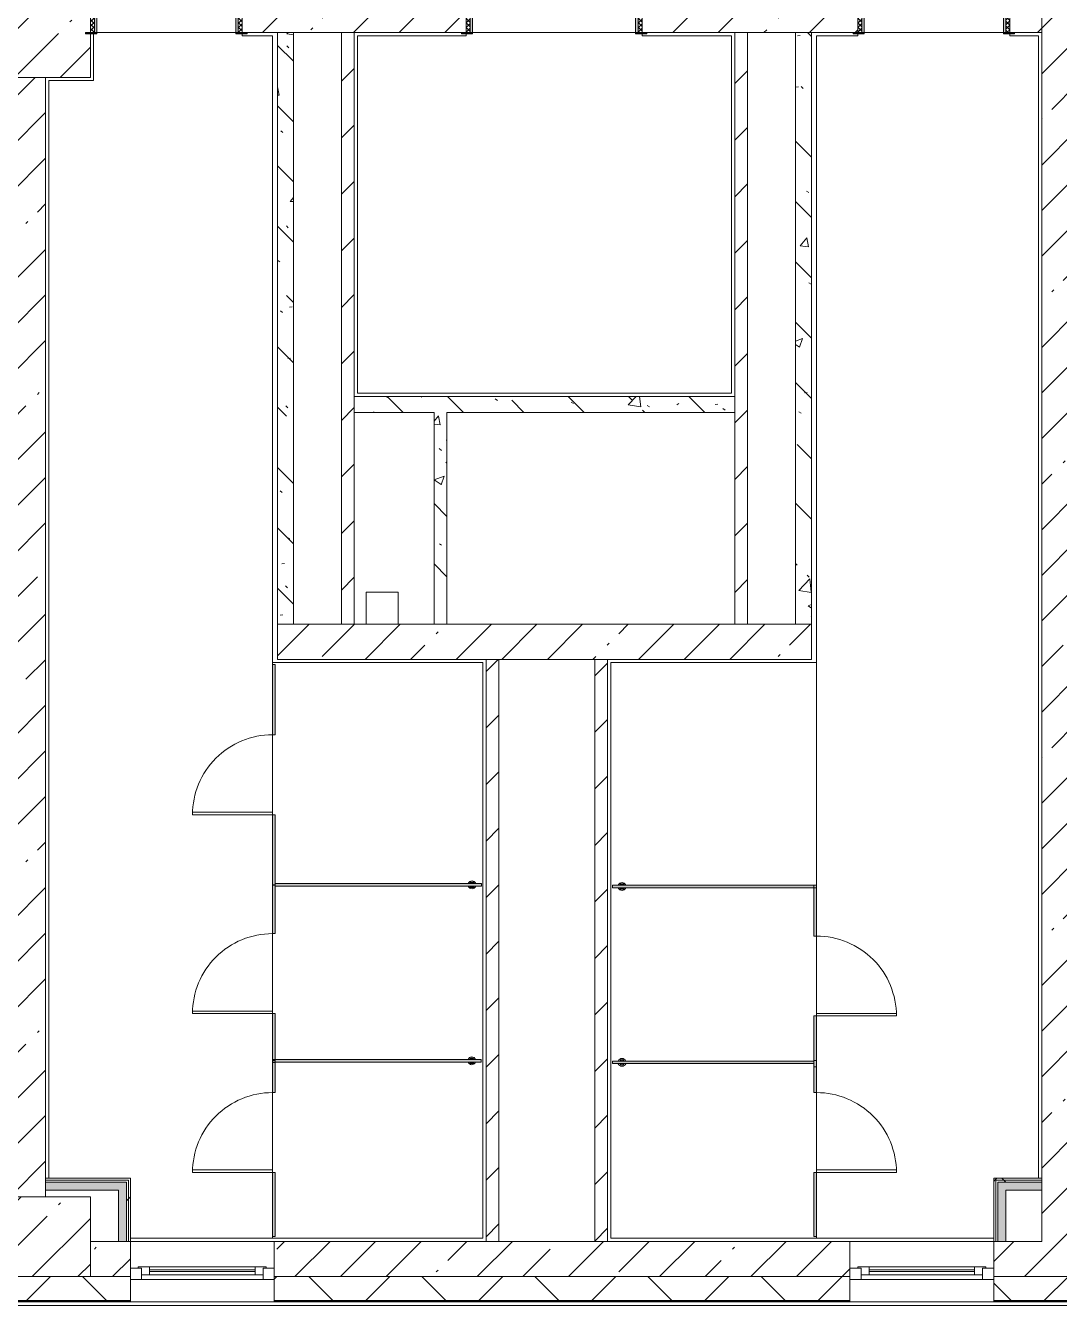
# Model space of a CAD drawing. Header units: millimetres. Extents: x -7229 to 193500, y -8553 to 29000.
# Drawn here: x 65505 to 71970, y -280 to 7724 of the extents above; entities that cross this region are included whole.
import ezdxf

# ---------------------------------------------------------------- set-up
doc = ezdxf.new("R2010")
doc.units = ezdxf.units.MM
for name, color, linetype, lineweight in [('A-DOOR', 7, 'Continuous', 5), ('A-GENM', 7, 'Continuous', 5), ('A-GLAZ', 7, 'Continuous', 5), ('A-WALL', 7, 'Continuous', 5), ('A-WALL-1', 7, 'Continuous', 9), ('I-WALL', 7, 'Continuous', 5), ('S-COLS', 7, 'Continuous', 5)]:
    doc.layers.add(name, color=color, linetype=linetype, lineweight=lineweight)
for name, color, linetype, lineweight, true_color in [('A-DOOR-1', 7, 'Continuous', 5, 0xaaaaaa), ('A-DOOR-2', 7, 'Continuous', 5, 0xe2e2e2), ('A-DOOR-FRAM-1', 7, 'Continuous', 5, 0xe2e2e2), ('A-DOOR-FRAM-2', 7, 'Continuous', 5, 0xaaaaaa), ('A-FLOR-1', 7, 'Continuous', 5, 0xaaaaaa), ('A-GENM-1', 7, 'Continuous', 5, 0xe2ddcd), ('A-WALL-3', 7, 'Continuous', 5, 0x737373), ('I-WALL-1', 7, 'Continuous', 5, 0xe7e7e7), ('I-WALL-3', 7, 'Continuous', 5, 0x787878)]:
    doc.layers.add(name, color=color, linetype=linetype, lineweight=lineweight, true_color=true_color)
pattern_1 = [(45, (0, 0), (-285.1231, 285.1231), []), (45, (285.12, 0), (-285.1231, 285.1231), [504.031, -100.806, 16.764, -84.042])]
pattern_2 = [(45, (0, 0), (-176.7767, 176.7767), [])]
pattern_3 = [(135, (0, 0), (-377.1708, -377.1708), [533.4, -88.9, 17.78, -88.9]), (135, (0, 376.94), (-377.1708, -377.1708), []), (50, (0, 0), (637.6445, -55.7866), [66.675, -733.425]), (355, (0, 0), (-123.3494, 668.699), [53.34, -586.74]), (100.451, (53.14, -4.65), (514.299, 612.908), [56.665, -623.315]), (46.184, (0, 177.8), (948.7764, -147.15), [100.012, -1100.137]), (96.636, (79.1, 165.5), (830.909, 865.997), [84.998, -934.973]), (351.184, (0, 177.8), (830.918, 865.988), [80.01, -880.11]), (21, (88.9, 133.35), (530.6506, -357.9283), [66.675, -733.425]), (326, (88.9, 133.35), (216.308, 644.6585), [53.34, -586.74]), (71.451, (133.1, 103.5), (746.9596, 286.7243), [56.665, -623.315]), (37.5, (0, 0), (10.8105, 295.9426), [16.764, -562.864, 16.764, -578.866, -588.962]), (37.5, (0, 0), (10.8105, 295.9426), [-1175.258, 16.764, -572.198]), (7.5, (0, 0), (233.8692, 350.6318), [16.764, -322.834, 16.764, -549.529, -224.472]), (7.5, (0, 0), (233.8692, 350.6318), [-905.891, 16.764, -207.708]), (327.5, (-198.25, 0), (474.5678, -20.0513), [16.764, -205.486, 16.764, -676.656, -920.115]), (327.5, (-198.25, 0), (474.5678, -20.0513), [-915.67, 16.764, -903.351]), (317.5, (-287.15, 0), (518.4522, 88.9934), [16.764, -272.161, 16.764, -443.738, -653.415]), (317.5, (-287.15, 0), (518.4522, 88.9934), [-749.427, 16.764, -636.651])]
pattern_4 = [(135, (1826.41, 174.685), (-14.14214, -14.14214), []), (225, (1826.41, 174.685), (14.14214, -14.14214), [])]
pattern_5 = [(45, (-296.384, 174.685), (-14.1421, 14.1421), []), (135, (-296.384, 174.685), (-14.1421, -14.1421), [])]
pattern_6 = [(45, (0, 0), (-530.33, 530.33), []), (135, (0, 0), (-530.33, -530.33), [])]

# ---------------------------------------------------------------- blocks, each defined once
blk = doc.blocks.new('BSC_Колонна _Прямоугольная - 500х500-V10-1_2_1_птичка зашивка')
at = {"layer": 'S-COLS'}
h = blk.add_hatch(dxfattribs=at)
h.set_pattern_fill('FP_13', color=256, style=0, pattern_type=2)
h.set_pattern_definition([(45, (-65660, -150), (-285.1231, 285.1231), []), (45, (-65374.88, -150), (-285.1231, 285.1231), [504.031, -100.806, 16.764, -84.042])])
h.paths.add_polyline_path([(250, -250), (250, 250), (-250, 250), (-250, -250), (-98.6, -250)])
for p, q in [((250, 250), (-250, 250)), ((-250, 250), (-250, -250)), ((250, -250), (250, 250)), ((-250, -250), (250, -250))]:
    blk.add_line(p, q, dxfattribs=at)
blk = doc.blocks.new('BSC_Колонна _Прямоугольная - 500х500-V13-1_2_1_птичка зашивка')
at = {"layer": 'S-COLS'}
h = blk.add_hatch(dxfattribs=at)
h.set_pattern_fill('FP_16', color=256, style=0, pattern_type=2)
h.set_pattern_definition([(45, (-65660, -7650), (-285.1231, 285.1231), []), (45, (-65374.88, -7650), (-285.1231, 285.1231), [504.031, -100.806, 16.764, -84.042])])
h.paths.add_polyline_path([(-10, -250), (250, -250), (250, 22), (220, 22), (220, 30), (250, 30), (250, 250), (-250, 250), (-250, -250), (-30, -250)])
for p, q in [((220, 250), (-250, 250)), ((-250, 250), (-250, -250)), ((250, -250), (250, 22)), ((-250, -250), (250, -250))]:
    blk.add_line(p, q, dxfattribs=at)
blk = doc.blocks.new('120_Окно_СКБ_1Ст - 120_Окно_СКБ_1Ст 900х2500_h_-20664874-1_2_1_птичка зашивка')
at = {"layer": 'A-GLAZ'}
for p, q in [((-450, -127), (-450, -57)), ((-450, -57), (-380, -57)), ((450, -57), (-450, -57)), ((-380, -57), (-380, -127)), ((380, -127), (380, -57)), ((380, -57), (450, -57)), ((450, -57), (450, -127)), ((-380, -127), (-450, -127)), ((-450, -127), (-400, -127)), ((-380, -127), (-400, -127)), ((-400, -127), (-400, -137)), ((-400, -137), (400, -137)), ((400, -137), (-400, -137)), ((380, -87), (-380, -87)), ((-380, -87), (-380, -127)), ((-330, -137), (-330, -87)), ((-330, -107), (330, -107)), ((330, -117), (-330, -117)), ((330, -137), (330, -87)), ((380, -127), (380, -87)), ((450, -127), (380, -127)), ((400, -127), (380, -127)), ((400, -127), (450, -127)), ((400, -137), (400, -127))]:
    blk.add_line(p, q, dxfattribs=at)
blk = doc.blocks.new('110_Дверь_СКБ_1Ст_Внутренняя1 - Д-7_л__950x2100h_Туалет-21784696-1_2_1_птичка зашивка')
at = {"layer": 'A-DOOR-1'}
h = blk.add_hatch(dxfattribs=at)
h.set_pattern_fill('FP_57', color=256, style=0, pattern_type=2)
h.set_pattern_definition(pattern_4)
h.paths.add_polyline_path([(462.5, -110), (487.5, -110), (487.5, 110), (462.5, 110), (462.5, 86.3)])
at = {"layer": 'A-DOOR-2'}
h = blk.add_hatch(color=256, dxfattribs=at)
h.paths.add_polyline_path([(462.5, 30), (462.5, 110), (437.5, 110), (437.5, 70), (427.5, 70), (427.5, 30), (447.5, 30)])
h.paths.add_polyline_path([(-437.5, 30), (-402.5, 30), (-402.5, 70), (-412.5, 70), (-412.5, 110), (-437.5, 108), (-437.5, 86.3)])
at = {"layer": 'A-DOOR-FRAM-1'}
for points in [[(437.5, 110), (431.8, 960), (397.5, 960), (397.5, 110)], [(-462.5, 110), (-422.5, 110), (-422.5, 118), (-492.5, 117.6), (-492.5, 110), (-477.4, 110)], [(513.8, 110), (517.5, 110), (517.5, 118), (447.5, 118), (447.5, 110), (487.5, 110)], [(-422.5, -110), (-422.5, 30), (-437.5, 30), (-437.5, -110)], [(462.5, -110), (462.5, 30), (447.5, 30), (447.5, -110)], [(-422.5, -118), (-422.5, -110), (-492.5, -110), (-492.5, -118), (-437.5, -118)], [(480.2, -118), (517.5, -118), (517.5, -110), (447.5, -110), (447.5, -118), (462.5, -118)]]:
    blk.add_hatch(color=256, dxfattribs=at).paths.add_polyline_path(points)
at = {"layer": 'A-DOOR-FRAM-2'}
h = blk.add_hatch(dxfattribs=at)
h.set_pattern_fill('FP_58', color=256, style=0, pattern_type=2)
h.set_pattern_definition(pattern_5)
h.paths.add_polyline_path([(-437.5, -110), (-437.5, 110), (-462.5, 108), (-462.5, -110)])
at = {"layer": 'A-DOOR-1'}
for p, q in [((437.5, 960), (397.5, 960)), ((397.5, 960), (397.5, 110)), ((437.5, 110), (437.5, 960)), ((397.5, 110), (437.5, 110))]:
    blk.add_line(p, q, dxfattribs=at)
blk.add_arc((437.5, 110), 850, 90, 180, dxfattribs=at)
at = {"layer": 'A-DOOR-FRAM-2'}
for p, q in [((-422.5, 118), (-492.5, 118)), ((-492.5, 118), (-492.5, 110)), ((-492.5, 110), (-422.5, 110)), ((-437.5, 110), (-462.5, 110)), ((-462.5, 110), (-462.5, -110)), ((-412.5, 110), (-437.5, 110)), ((-437.5, 110), (-437.5, 30)), ((-437.5, -110), (-437.5, 110)), ((-422.5, 110), (-437.5, 110)), ((-437.5, 110), (-437.5, 109)), ((-437.5, 109), (-422.5, 109)), ((-422.5, 110), (-422.5, 118)), ((-422.5, 109), (-422.5, 110)), ((-412.5, 70), (-412.5, 110)), ((437.5, 110), (437.5, 70)), ((462.5, 110), (437.5, 110)), ((517.5, 118), (447.5, 118)), ((447.5, 118), (447.5, 110)), ((462.5, 110), (447.5, 110)), ((447.5, 110), (447.5, 109)), ((447.5, 110), (517.5, 110)), ((447.5, 109), (462.5, 109)), ((462.5, 30), (462.5, 110)), ((487.5, 110), (462.5, 110)), ((462.5, 110), (462.5, -110)), ((462.5, 109), (462.5, 110)), ((487.5, -110), (487.5, 110)), ((517.5, 110), (517.5, 118)), ((-437.5, 30), (-402.5, 30)), ((-422.5, 30), (-437.5, 30)), ((-437.5, 30), (-437.5, -110)), ((-422.5, -110), (-422.5, 30)), ((-402.5, 70), (-412.5, 70)), ((-402.5, 30), (-402.5, 70)), ((437.5, 70), (427.5, 70)), ((427.5, 70), (427.5, 30)), ((427.5, 30), (462.5, 30)), ((462.5, 30), (447.5, 30)), ((447.5, 30), (447.5, -110)), ((462.5, -110), (462.5, 30)), ((-422.5, -110), (-492.5, -110)), ((-492.5, -110), (-492.5, -118)), ((-492.5, -118), (-422.5, -118)), ((-462.5, -110), (-437.5, -110)), ((-437.5, -110), (-422.5, -110)), ((-422.5, -118), (-422.5, -110)), ((447.5, -110), (462.5, -110)), ((517.5, -110), (447.5, -110)), ((447.5, -110), (447.5, -118)), ((447.5, -118), (517.5, -118)), ((462.5, -110), (487.5, -110)), ((517.5, -118), (517.5, -110))]:
    blk.add_line(p, q, dxfattribs=at)
blk = doc.blocks.new('110_Дверь_СКБ_1Ст_Внутренняя1 - Д-7_л__950x2100h_Туалет-V41-1_2_1_птичка зашивка')
at = {"layer": 'A-DOOR-1'}
h = blk.add_hatch(dxfattribs=at)
h.set_pattern_fill('FP_57', color=256, style=0, pattern_type=2)
h.set_pattern_definition(pattern_4)
h.paths.add_polyline_path([(462.5, -110), (487.5, -110), (487.5, 110), (462.5, 110), (462.5, 86.3)])
at = {"layer": 'A-DOOR-2'}
h = blk.add_hatch(color=256, dxfattribs=at)
h.paths.add_polyline_path([(-437.5, 30), (-402.5, 30), (-402.5, 70), (-412.5, 70), (-412.5, 110), (-437.5, 108), (-437.5, 86.3)])
h.paths.add_polyline_path([(462.5, 30), (462.5, 110), (437.5, 110), (437.5, 70), (427.5, 70), (427.5, 30), (447.5, 30)])
at = {"layer": 'A-DOOR-FRAM-1'}
for points in [[(403.5, 110), (437.5, 110), (437.5, 960), (397.5, 960), (397.5, 110)], [(-437.5, 110), (-422.5, 110), (-422.5, 118), (-492.5, 118), (-492.5, 110), (-442.5, 110)], [(462.5, 110), (517.5, 110), (517.5, 118), (447.5, 118), (447.5, 110)], [(-422.5, -110), (-422.5, 30), (-437.5, 30), (-437.5, -110)], [(462.5, -110), (462.5, 30), (447.5, 30), (447.5, -110)], [(-442.5, -118), (-422.5, -118), (-422.5, -110), (-492.5, -110), (-492.5, -118), (-462.5, -118)], [(447.5, -118), (517.5, -118), (517.5, -110), (447.5, -110)]]:
    blk.add_hatch(color=256, dxfattribs=at).paths.add_polyline_path(points)
at = {"layer": 'A-DOOR-FRAM-2'}
h = blk.add_hatch(dxfattribs=at)
h.set_pattern_fill('FP_58', color=256, style=0, pattern_type=2)
h.set_pattern_definition(pattern_5)
h.paths.add_polyline_path([(-462.5, -110), (-437.5, -110), (-442.5, 110), (-462.5, 110), (-462.5, 86.3)])
at = {"layer": 'A-DOOR-1'}
for p, q in [((437.5, 960), (397.5, 960)), ((397.5, 960), (397.5, 110)), ((437.5, 110), (437.5, 960)), ((397.5, 110), (437.5, 110))]:
    blk.add_line(p, q, dxfattribs=at)
blk.add_arc((437.5, 110), 850, 90, 180, dxfattribs=at)
at = {"layer": 'A-DOOR-FRAM-2'}
for p, q in [((-422.5, 118), (-492.5, 118)), ((-492.5, 118), (-492.5, 110)), ((-492.5, 110), (-422.5, 110)), ((-437.5, 110), (-462.5, 110)), ((-462.5, 110), (-462.5, -110)), ((-412.5, 110), (-437.5, 110)), ((-437.5, 110), (-437.5, 30)), ((-437.5, -110), (-437.5, 110)), ((-422.5, 110), (-437.5, 110)), ((-437.5, 110), (-437.5, 109)), ((-437.5, 109), (-422.5, 109)), ((-422.5, 110), (-422.5, 118)), ((-422.5, 109), (-422.5, 110)), ((-412.5, 70), (-412.5, 110)), ((437.5, 110), (437.5, 70)), ((462.5, 110), (437.5, 110)), ((517.5, 118), (447.5, 118)), ((447.5, 118), (447.5, 110)), ((462.5, 110), (447.5, 110)), ((447.5, 110), (447.5, 109)), ((447.5, 110), (517.5, 110)), ((447.5, 109), (462.5, 109)), ((462.5, 30), (462.5, 110)), ((487.5, 110), (462.5, 110)), ((462.5, 110), (462.5, -110)), ((462.5, 109), (462.5, 110)), ((487.5, -110), (487.5, 110)), ((517.5, 110), (517.5, 118)), ((-437.5, 30), (-402.5, 30)), ((-422.5, 30), (-437.5, 30)), ((-437.5, 30), (-437.5, -110)), ((-422.5, -110), (-422.5, 30)), ((-402.5, 70), (-412.5, 70)), ((-402.5, 30), (-402.5, 70)), ((437.5, 70), (427.5, 70)), ((427.5, 70), (427.5, 30)), ((427.5, 30), (462.5, 30)), ((462.5, 30), (447.5, 30)), ((447.5, 30), (447.5, -110)), ((462.5, -110), (462.5, 30)), ((-422.5, -110), (-492.5, -110)), ((-492.5, -110), (-492.5, -118)), ((-492.5, -118), (-422.5, -118)), ((-462.5, -110), (-437.5, -110)), ((-437.5, -110), (-422.5, -110)), ((-422.5, -118), (-422.5, -110)), ((447.5, -110), (462.5, -110)), ((517.5, -110), (447.5, -110)), ((447.5, -110), (447.5, -118)), ((447.5, -118), (517.5, -118)), ((462.5, -110), (487.5, -110)), ((517.5, -118), (517.5, -110))]:
    blk.add_line(p, q, dxfattribs=at)
blk = doc.blocks.new('110_Дверь_СКБ_1Ст_Внутренняя1 - Д-4 _л_ 1100x2100h_су мгн-32399982-1_2_1_птичка зашивка')
at = {"layer": 'A-DOOR-1'}
h = blk.add_hatch(dxfattribs=at)
h.set_pattern_fill('FP_59', color=256, style=0, pattern_type=2)
h.set_pattern_definition([(135, (1751.41, 174.685), (-14.14214, -14.14214), []), (225, (1751.41, 174.685), (14.14214, -14.14214), [])])
h.paths.add_polyline_path([(537.5, -110), (562.5, -110), (562.5, 110), (537.5, 110), (537.5, -30.2)])
at = {"layer": 'A-DOOR-2'}
h = blk.add_hatch(color=256, dxfattribs=at)
h.paths.add_polyline_path([(537.5, 30), (537.5, 110), (512.5, 110), (512.4, 70), (502.5, 70), (502.5, 30), (522.5, 30)])
h.paths.add_polyline_path([(-512.5, 30), (-477.5, 30), (-477.5, 70), (-487.5, 70), (-487.5, 110), (-512.5, 109), (-512.5, 86.3)])
at = {"layer": 'A-DOOR-FRAM-1'}
for points in [[(511.8, 110), (512.5, 110), (512.5, 1110), (472.5, 1110), (472.5, 110)], [(-567.5, 110), (-497.5, 110), (-497.5, 118), (-567.5, 118)], [(522.5, 110), (592.5, 110), (592.5, 118), (522.5, 118)], [(-497.5, -110), (-497.5, 30), (-512.5, 30), (-512.5, -110)], [(537.5, -110), (537.5, 30), (522.5, 29.6), (522.5, -110)], [(-512.5, -118), (-497.5, -118), (-497.5, -110), (-567.5, -110), (-567.5, -118), (-533.8, -118)], [(559.5, -118), (592.5, -118), (592.5, -110), (522.5, -110), (522.5, -118), (537.5, -118)]]:
    blk.add_hatch(color=256, dxfattribs=at).paths.add_polyline_path(points)
at = {"layer": 'A-DOOR-FRAM-2'}
h = blk.add_hatch(dxfattribs=at)
h.set_pattern_fill('FP_60', color=256, style=0, pattern_type=2)
h.set_pattern_definition([(45, (-371.384, 174.685), (-14.1421, 14.1421), []), (135, (-371.384, 174.685), (-14.1421, -14.1421), [])])
h.paths.add_polyline_path([(-537.5, -110), (-512.5, -110), (-512.5, 110), (-537.5, 110), (-537.5, 86.3)])
at = {"layer": 'A-DOOR-1'}
for p, q in [((512.5, 1110), (472.5, 1110)), ((472.5, 1110), (472.5, 110)), ((512.5, 110), (512.5, 1110)), ((472.5, 110), (512.5, 110))]:
    blk.add_line(p, q, dxfattribs=at)
blk.add_arc((512.5, 110), 1000, 90, 180, dxfattribs=at)
at = {"layer": 'A-DOOR-FRAM-2'}
for p, q in [((-497.5, 118), (-567.5, 118)), ((-567.5, 118), (-567.5, 110)), ((-567.5, 110), (-497.5, 110)), ((-512.5, 110), (-537.5, 110)), ((-537.5, 110), (-537.5, -110)), ((-487.5, 110), (-512.5, 110)), ((-512.5, 110), (-512.5, 30)), ((-512.5, -110), (-512.5, 110)), ((-497.5, 110), (-512.5, 110)), ((-512.5, 110), (-512.5, 109)), ((-512.5, 109), (-497.5, 109)), ((-497.5, 110), (-497.5, 118)), ((-497.5, 109), (-497.5, 110)), ((-487.5, 70), (-487.5, 110)), ((512.5, 110), (512.5, 70)), ((537.5, 110), (512.5, 110)), ((592.5, 118), (522.5, 118)), ((522.5, 118), (522.5, 110)), ((537.5, 110), (522.5, 110)), ((522.5, 110), (522.5, 109)), ((522.5, 110), (592.5, 110)), ((522.5, 109), (537.5, 109)), ((537.5, 30), (537.5, 110)), ((562.5, 110), (537.5, 110)), ((537.5, 110), (537.5, -110)), ((537.5, 109), (537.5, 110)), ((562.5, -110), (562.5, 110)), ((592.5, 110), (592.5, 118)), ((-512.5, 30), (-477.5, 30)), ((-497.5, 30), (-512.5, 30)), ((-512.5, 30), (-512.5, -110)), ((-497.5, -110), (-497.5, 30)), ((-477.5, 70), (-487.5, 70)), ((-477.5, 30), (-477.5, 70)), ((512.5, 70), (502.5, 70)), ((502.5, 70), (502.5, 30)), ((502.5, 30), (537.5, 30)), ((537.5, 30), (522.5, 30)), ((522.5, 30), (522.5, -110)), ((537.5, -110), (537.5, 30)), ((-497.5, -110), (-567.5, -110)), ((-567.5, -110), (-567.5, -118)), ((-567.5, -118), (-497.5, -118)), ((-537.5, -110), (-512.5, -110)), ((-512.5, -110), (-497.5, -110)), ((-497.5, -118), (-497.5, -110)), ((522.5, -110), (537.5, -110)), ((592.5, -110), (522.5, -110)), ((522.5, -110), (522.5, -118)), ((522.5, -118), (592.5, -118)), ((537.5, -110), (562.5, -110)), ((592.5, -118), (592.5, -110))]:
    blk.add_line(p, q, dxfattribs=at)
blk = doc.blocks.new('131_Сантехническая перегородка_Дверь_ поз_4 - СД-1-30830986-1_2_1_птичка зашивка')
at = {"layer": 'A-GENM-1'}
for points in [[(-190, 8), (-190, -8), (250, -8), (250, 8)], [(750, -8), (1190, -8), (1190, 8), (750, 8)]]:
    blk.add_hatch(color=256, dxfattribs=at).paths.add_polyline_path(points)
at = {"layer": 'A-DOOR'}
for p, q in [((266, 508), (250, 508)), ((250, 8), (250, 508)), ((266, 8), (266, 508)), ((266, 8), (250, 8))]:
    blk.add_line(p, q, dxfattribs=at)
blk.add_arc((250, 8), 500, 360, 90, dxfattribs=at)
at = {"layer": 'A-GENM'}
for p, q in [((250, 8), (-190, 8)), ((-190, 8), (-190, -8)), ((250, -8), (250, 8)), ((1190, 8), (750, 8)), ((750, 8), (750, -8)), ((1190, -8), (1190, 8)), ((-190, -8), (250, -8)), ((750, -8), (1190, -8))]:
    blk.add_line(p, q, dxfattribs=at)
blk = doc.blocks.new('131_Сантехническая перегородка_Дверь - СД-1-29846662-1_2_1_птичка зашивка')
at = {"layer": 'A-GENM-1'}
for points in [[(0, 8), (0, -8), (317.3, -7.8), (317.3, 8), (197.1, 8)], [(817.3, -8), (1119.2, -7.8), (1119.2, 8), (817.3, 8), (817.3, -7.8)]]:
    blk.add_hatch(color=256, dxfattribs=at).paths.add_polyline_path(points)
at = {"layer": 'A-DOOR'}
for p, q in [((333.3, -8), (317.3, -8)), ((317.3, -8), (317.3, -508)), ((333.3, -8), (333.3, -508)), ((333.3, -508), (317.3, -508))]:
    blk.add_line(p, q, dxfattribs=at)
blk.add_arc((317.3, -8), 500, 270, 0, dxfattribs=at)
at = {"layer": 'A-GENM'}
for p, q in [((317.3, 8), (0, 8)), ((0, 8), (0, -8)), ((317.3, -8), (317.3, 8)), ((1134.7, 8), (817.3, 8)), ((817.3, 8), (817.3, -8)), ((1134.7, -8), (1134.7, 8)), ((0, -8), (317.3, -8)), ((817.3, -8), (1134.7, -8))]:
    blk.add_line(p, q, dxfattribs=at)
blk = doc.blocks.new('131_Сантехническая перегородка - СП-4-30850764-1_2_1_птичка зашивка')
at = {"layer": 'A-GENM-1'}
blk.add_hatch(color=256, dxfattribs=at).paths.add_polyline_path([(432.6, -8), (1330, -8), (1330, 8), (55.2, 8), (55.2, -8), (428.8, -8)])
at = {"layer": 'A-GENM'}
for p, q in [((1330, 8), (55.2, 8)), ((55.2, 8), (55.2, -8)), ((1330, -8), (1330, 8)), ((55.2, -8), (1330, -8))]:
    blk.add_line(p, q, dxfattribs=at)
at = {"layer": 'A-GENM', "flags": 128}
for points in [[(126.7, 8), (126.3, 8.5), (126, 9), (125.6, 9.5), (125.2, 9.9), (124.8, 10.4), (124.4, 10.8), (123.9, 11.2), (123.5, 11.6), (123, 12), (122.5, 12.3), (122, 12.7), (121.5, 13), (121, 13.3), (120.5, 13.6), (119.9, 13.8), (119.4, 14), (118.8, 14.3), (118.2, 14.4), (117.6, 14.6), (117, 14.7), (116.5, 14.9), (115.9, 14.9), (115.3, 15), (114.7, 15.1), (114.1, 15.1), (113.5, 15.1), (112.8, 15), (112.2, 15), (111.7, 14.9), (111.1, 14.8), (110.5, 14.7), (109.9, 14.5), (109.3, 14.4), (108.7, 14.2), (108.2, 13.9), (107.6, 13.7), (107.1, 13.4), (106.5, 13.2), (106, 12.9), (105.5, 12.5), (105, 12.2), (104.5, 11.8), (104.1, 11.4), (103.6, 11), (103.2, 10.6), (102.8, 10.2), (102.4, 9.7), (102, 9.3), (101.6, 8.8), (101.3, 8.3), (101.1, 8)], [(101.1, -8), (101.4, -8.5), (101.8, -9), (102.2, -9.5), (102.6, -9.9), (103, -10.4), (103.4, -10.8), (103.8, -11.2), (104.3, -11.6), (104.7, -12), (105.2, -12.3), (105.7, -12.7), (106.2, -13), (106.8, -13.3), (107.3, -13.6), (107.9, -13.8), (108.4, -14), (109, -14.3), (109.6, -14.4), (110.1, -14.6), (110.7, -14.7), (111.3, -14.9), (111.9, -14.9), (112.5, -15), (113.1, -15.1), (113.7, -15.1), (114.3, -15.1), (114.9, -15), (115.5, -15), (116.1, -14.9), (116.7, -14.8), (117.3, -14.7), (117.9, -14.5), (118.5, -14.4), (119, -14.2), (119.6, -13.9), (120.2, -13.7), (120.7, -13.4), (121.2, -13.2), (121.7, -12.9), (122.3, -12.5), (122.7, -12.2), (123.2, -11.8), (123.7, -11.4), (124.1, -11), (124.6, -10.6), (125, -10.2), (125.4, -9.7), (125.8, -9.3), (126.1, -8.8), (126.5, -8.3), (126.7, -8)]]:
    blk.add_lwpolyline(points, dxfattribs=at)
at = {"layer": 'A-GENM'}
for radius, start, end in [(24.6, 19.91127, 160.08873), (17.6, 45, 135), (17.6, 45, 135), (15.1, 45, 135), (24.6, 199.91127, 340.08873), (17.6, 225, 315), (17.6, 225, 315), (15.1, 225, 315)]:
    blk.add_arc((113.9, 0), radius, start, end, dxfattribs=at)
blk = doc.blocks.new('131_Сантехническая перегородка - СП-4-30850728-1_2_1_птичка зашивка')
at = {"layer": 'A-GENM-1'}
blk.add_hatch(color=256, dxfattribs=at).paths.add_polyline_path([(1330, -8), (1330, 8), (71.3, 8), (71.3, -8)])
at = {"layer": 'A-GENM'}
for p, q in [((1330, 8), (71.3, 8)), ((71.3, 8), (71.3, -8)), ((1330, -8), (1330, 8)), ((71.3, -8), (1330, -8))]:
    blk.add_line(p, q, dxfattribs=at)
at = {"layer": 'A-GENM', "flags": 128}
for points in [[(142.8, 8), (142.5, 8.5), (142.1, 9), (141.8, 9.5), (141.4, 9.9), (141, 10.4), (140.5, 10.8), (140.1, 11.2), (139.6, 11.6), (139.2, 12), (138.7, 12.3), (138.2, 12.7), (137.7, 13), (137.1, 13.3), (136.6, 13.6), (136.1, 13.8), (135.5, 14), (134.9, 14.3), (134.4, 14.4), (133.8, 14.6), (133.2, 14.7), (132.6, 14.9), (132, 14.9), (131.4, 15), (130.8, 15.1), (130.2, 15.1), (129.6, 15.1), (129, 15), (128.4, 15), (127.8, 14.9), (127.2, 14.8), (126.6, 14.7), (126, 14.5), (125.4, 14.4), (124.9, 14.2), (124.3, 13.9), (123.8, 13.7), (123.2, 13.4), (122.7, 13.2), (122.2, 12.9), (121.7, 12.5), (121.2, 12.2), (120.7, 11.8), (120.2, 11.4), (119.8, 11), (119.3, 10.6), (118.9, 10.2), (118.5, 9.7), (118.1, 9.3), (117.8, 8.8), (117.4, 8.3), (117.3, 8)], [(117.3, -8), (117.6, -8.5), (117.9, -9), (118.3, -9.5), (118.7, -9.9), (119.1, -10.4), (119.5, -10.8), (120, -11.2), (120.4, -11.6), (120.9, -12), (121.4, -12.3), (121.9, -12.7), (122.4, -13), (122.9, -13.3), (123.5, -13.6), (124, -13.8), (124.6, -14), (125.1, -14.3), (125.7, -14.4), (126.3, -14.6), (126.9, -14.7), (127.5, -14.9), (128.1, -14.9), (128.7, -15), (129.3, -15.1), (129.9, -15.1), (130.5, -15.1), (131.1, -15), (131.7, -15), (132.3, -14.9), (132.9, -14.8), (133.4, -14.7), (134, -14.5), (134.6, -14.4), (135.2, -14.2), (135.7, -13.9), (136.3, -13.7), (136.8, -13.4), (137.4, -13.2), (137.9, -12.9), (138.4, -12.5), (138.9, -12.2), (139.4, -11.8), (139.8, -11.4), (140.3, -11), (140.7, -10.6), (141.1, -10.2), (141.5, -9.7), (141.9, -9.3), (142.3, -8.8), (142.6, -8.3), (142.8, -8)]]:
    blk.add_lwpolyline(points, dxfattribs=at)
at = {"layer": 'A-GENM'}
for radius, start, end in [(24.6, 19.91127, 160.08873), (17.6, 45, 135), (17.6, 45, 135), (15.1, 45, 135), (24.6, 199.91127, 340.08873), (17.6, 225, 315), (17.6, 225, 315), (15.1, 225, 315)]:
    blk.add_arc((130, 0), radius, start, end, dxfattribs=at)
blk = doc.blocks.new('131_Сантехническая перегородка_Дверь - СД-1-30819167-1_2_1_птичка зашивка')
at = {"layer": 'A-GENM-1'}
for points in [[(0, -8), (2, -8), (2, 7.5), (18, 7.5), (18, -8), (305.2, -8), (305.2, 8), (0, 7.5)], [(805.2, 7.5), (805.2, -8), (1109, -8), (1109, 8), (805.2, 8)]]:
    blk.add_hatch(color=256, dxfattribs=at).paths.add_polyline_path(points)
at = {"layer": 'A-DOOR'}
for p, q in [((321.2, 508), (305.2, 508)), ((305.2, 8), (305.2, 508)), ((321.2, 8), (321.2, 508)), ((321.2, 8), (305.2, 8))]:
    blk.add_line(p, q, dxfattribs=at)
blk.add_arc((305.2, 8), 500, 360, 90, dxfattribs=at)
at = {"layer": 'A-GENM'}
for p, q in [((305.2, 8), (0, 8)), ((0, 8), (0, -8)), ((305.2, -8), (305.2, 8)), ((1110.4, 8), (805.2, 8)), ((805.2, 8), (805.2, -8)), ((1110.4, -8), (1110.4, 8)), ((0, -8), (305.2, -8)), ((805.2, -8), (1110.4, -8))]:
    blk.add_line(p, q, dxfattribs=at)
blk = doc.blocks.new('131_Сантехническая перегородка - СП-4-30819166-1_2_1_птичка зашивка')
at = {"layer": 'A-GENM-1'}
blk.add_hatch(color=256, dxfattribs=at).paths.add_polyline_path([(41.3, 8), (39.9, 8), (41.3, -8), (1330, -8), (1330, 8)])
at = {"layer": 'A-GENM'}
for p, q in [((1330, 8), (39.9, 8)), ((39.9, 8), (39.9, -8)), ((1330, -8), (1330, 8)), ((39.9, -8), (1330, -8))]:
    blk.add_line(p, q, dxfattribs=at)
at = {"layer": 'A-GENM', "flags": 128}
for points in [[(111.4, 8), (111, 8.5), (110.7, 9), (110.3, 9.5), (109.9, 9.9), (109.5, 10.4), (109.1, 10.8), (108.6, 11.2), (108.2, 11.6), (107.7, 12), (107.2, 12.3), (106.7, 12.7), (106.2, 13), (105.7, 13.3), (105.2, 13.6), (104.6, 13.8), (104, 14), (103.5, 14.3), (102.9, 14.4), (102.3, 14.6), (101.7, 14.7), (101.1, 14.9), (100.6, 14.9), (100, 15), (99.4, 15.1), (98.7, 15.1), (98.1, 15.1), (97.5, 15), (96.9, 15), (96.3, 14.9), (95.8, 14.8), (95.2, 14.7), (94.6, 14.5), (94, 14.4), (93.4, 14.2), (92.9, 13.9), (92.3, 13.7), (91.8, 13.4), (91.2, 13.2), (90.7, 12.9), (90.2, 12.5), (89.7, 12.2), (89.2, 11.8), (88.8, 11.4), (88.3, 11), (87.9, 10.6), (87.5, 10.2), (87.1, 9.7), (86.7, 9.3), (86.3, 8.8), (86, 8.3), (85.8, 8)], [(85.8, -8), (86.1, -8.5), (86.5, -9), (86.9, -9.5), (87.2, -9.9), (87.6, -10.4), (88.1, -10.8), (88.5, -11.2), (89, -11.6), (89.4, -12), (89.9, -12.3), (90.4, -12.7), (90.9, -13), (91.5, -13.3), (92, -13.6), (92.6, -13.8), (93.1, -14), (93.7, -14.3), (94.3, -14.4), (94.8, -14.6), (95.4, -14.7), (96, -14.9), (96.6, -14.9), (97.2, -15), (97.8, -15.1), (98.4, -15.1), (99, -15.1), (99.6, -15), (100.2, -15), (100.8, -14.9), (101.4, -14.8), (102, -14.7), (102.6, -14.5), (103.2, -14.4), (103.7, -14.2), (104.3, -13.9), (104.8, -13.7), (105.4, -13.4), (105.9, -13.2), (106.4, -12.9), (106.9, -12.5), (107.4, -12.2), (107.9, -11.8), (108.4, -11.4), (108.8, -11), (109.3, -10.6), (109.7, -10.2), (110.1, -9.7), (110.5, -9.3), (110.8, -8.8), (111.2, -8.3), (111.4, -8)]]:
    blk.add_lwpolyline(points, dxfattribs=at)
at = {"layer": 'A-GENM'}
for radius, start, end in [(24.6, 19.91127, 160.08873), (17.6, 45, 135), (17.6, 45, 135), (15.1, 45, 135), (24.6, 199.91127, 340.08873), (17.6, 225, 315), (17.6, 225, 315), (15.1, 225, 315)]:
    blk.add_arc((98.6, 0), radius, start, end, dxfattribs=at)
blk = doc.blocks.new('131_Сантехническая перегородка - СП-4-29831414-1_2_1_птичка зашивка')
at = {"layer": 'A-GENM-1'}
blk.add_hatch(color=256, dxfattribs=at).paths.add_polyline_path([(25.5, 8), (25.5, -8), (1330, -8), (1330, 8)])
at = {"layer": 'A-GENM'}
for p, q in [((1330, 8), (25.5, 8)), ((25.5, 8), (25.5, -8)), ((1330, -8), (1330, 8)), ((25.5, -8), (1330, -8))]:
    blk.add_line(p, q, dxfattribs=at)
at = {"layer": 'A-GENM', "flags": 128}
for points in [[(97, 8), (96.7, 8.5), (96.3, 9), (95.9, 9.5), (95.5, 9.9), (95.1, 10.4), (94.7, 10.8), (94.3, 11.2), (93.8, 11.6), (93.3, 12), (92.9, 12.3), (92.4, 12.7), (91.8, 13), (91.3, 13.3), (90.8, 13.6), (90.2, 13.8), (89.7, 14), (89.1, 14.3), (88.5, 14.4), (88, 14.6), (87.4, 14.7), (86.8, 14.9), (86.2, 14.9), (85.6, 15), (85, 15.1), (84.4, 15.1), (83.8, 15.1), (83.2, 15), (82.6, 15), (82, 14.9), (81.4, 14.8), (80.8, 14.7), (80.2, 14.5), (79.6, 14.4), (79.1, 14.2), (78.5, 13.9), (77.9, 13.7), (77.4, 13.4), (76.9, 13.2), (76.4, 12.9), (75.8, 12.5), (75.3, 12.2), (74.9, 11.8), (74.4, 11.4), (74, 11), (73.5, 10.6), (73.1, 10.2), (72.7, 9.7), (72.3, 9.3), (72, 8.8), (71.6, 8.3), (71.4, 8)], [(71.4, -8), (71.8, -8.5), (72.1, -9), (72.5, -9.5), (72.9, -9.9), (73.3, -10.4), (73.7, -10.8), (74.1, -11.2), (74.6, -11.6), (75.1, -12), (75.6, -12.3), (76.1, -12.7), (76.6, -13), (77.1, -13.3), (77.6, -13.6), (78.2, -13.8), (78.7, -14), (79.3, -14.3), (79.9, -14.4), (80.5, -14.6), (81.1, -14.7), (81.6, -14.9), (82.2, -14.9), (82.8, -15), (83.4, -15.1), (84, -15.1), (84.6, -15.1), (85.2, -15), (85.8, -15), (86.4, -14.9), (87, -14.8), (87.6, -14.7), (88.2, -14.5), (88.8, -14.4), (89.4, -14.2), (89.9, -13.9), (90.5, -13.7), (91, -13.4), (91.6, -13.2), (92.1, -12.9), (92.6, -12.5), (93.1, -12.2), (93.6, -11.8), (94, -11.4), (94.5, -11), (94.9, -10.6), (95.3, -10.2), (95.7, -9.7), (96.1, -9.3), (96.5, -8.8), (96.8, -8.3), (97, -8)]]:
    blk.add_lwpolyline(points, dxfattribs=at)
at = {"layer": 'A-GENM'}
for radius, start, end in [(24.6, 19.91127, 160.08873), (17.6, 45, 135), (17.6, 45, 135), (15.1, 45, 135), (24.6, 199.91127, 340.08873), (17.6, 225, 315), (17.6, 225, 315), (15.1, 225, 315)]:
    blk.add_arc((84.2, 0), radius, start, end, dxfattribs=at)
blk = doc.blocks.new('131_Сантехническая перегородка_Дверь_сдвиг_ - СД-1-30823593-1_2_1_птичка зашивка')
at = {"layer": 'A-GENM-1'}
for points in [[(0, -8), (400, -8), (400, 8), (0, 8)], [(900, 7.5), (900, -8), (1089, -8), (1089, 8), (900, 8)]]:
    blk.add_hatch(color=256, dxfattribs=at).paths.add_polyline_path(points)
at = {"layer": 'A-DOOR'}
for p, q in [((416, 508), (400, 508)), ((400, 8), (400, 508)), ((416, 8), (416, 508)), ((416, 8), (400, 8))]:
    blk.add_line(p, q, dxfattribs=at)
blk.add_arc((400, 8), 500, 360, 90, dxfattribs=at)
at = {"layer": 'A-GENM'}
for p, q in [((400, 8), (0, 8)), ((0, 8), (0, -8)), ((400, -8), (400, 8)), ((1100, 8), (900, 8)), ((900, 8), (900, -8)), ((1100, -8), (1100, 8)), ((0, -8), (400, -8)), ((900, -8), (1100, -8))]:
    blk.add_line(p, q, dxfattribs=at)
blk = doc.blocks.new('131_Сантехническая перегородка_Дверь_сдвиг_ - СД-1-30819161-1_2_1_птичка зашивка')
at = {"layer": 'A-GENM-1'}
for points in [[(0, -8), (400, -8), (400, 8), (0, 8)], [(900, -8), (1061.8, -7.8), (1061.8, 8), (900, 8), (900, -7.8)]]:
    blk.add_hatch(color=256, dxfattribs=at).paths.add_polyline_path(points)
at = {"layer": 'A-DOOR'}
for p, q in [((416, -8), (400, -8)), ((400, -8), (400, -508)), ((416, -8), (416, -508)), ((416, -508), (400, -508))]:
    blk.add_line(p, q, dxfattribs=at)
blk.add_arc((400, -8), 500, 270, 0, dxfattribs=at)
at = {"layer": 'A-GENM'}
for p, q in [((400, 8), (0, 8)), ((0, 8), (0, -8)), ((400, -8), (400, 8)), ((1100, 8), (900, 8)), ((900, 8), (900, -8)), ((1100, -8), (1100, 8)), ((0, -8), (400, -8)), ((900, -8), (1100, -8))]:
    blk.add_line(p, q, dxfattribs=at)

msp = doc.modelspace()

# ---------------------------------------------------------------- hatches: boundary and pattern name
at = {"layer": 'A-WALL'}
h = msp.add_hatch(dxfattribs=at)
h.set_pattern_fill('FP_20', color=256, style=0, pattern_type=2)
h.set_pattern_definition([(45, (0, 0), (-353.5534, 353.5534), []), (135, (0, 0), (-353.5534, -353.5534), [])])
h.paths.add_polyline_path([(75480, -250), (75700, -250), (75700, -100), (73980, -100), (73980, -250), (75382.9, -250)])
h.paths.add_polyline_path([(70660, -250), (70660, -100), (67060, -100), (67060, -250), (69132.9, -250)])
h.paths.add_polyline_path([(71560, -250), (72280, -250), (72280, -100), (71560, -101.8), (71560, -118)])
h.paths.add_polyline_path([(65561.4, -250), (66160, -250), (66160, -100), (65160, -100), (65160, -250)])
h.paths.add_polyline_path([(60010, -250), (60010, -100), (59260, -100), (59260, -250)])
h.paths.add_polyline_path([(60910, -250), (61610, -250), (61610, -100), (60910, -100), (60910, -128.3)])
h.paths.add_polyline_path([(57160, -250), (57160, -100), (56410, -100), (56410, -250), (56632.7, -250)])
h.paths.add_polyline_path([(64260, -250), (64260, -100), (63710, -100), (63710, -250), (63775.6, -250)])
h.paths.add_polyline_path([(49771.5, -250), (49771.5, -100), (49060, -100), (49060, -250), (49489.8, -250)])
h.paths.add_polyline_path([(51871.5, -250), (53310, -250), (53310, -100), (51871.5, -100), (51871.5, -150.7)])
h.paths.add_polyline_path([(47704, -250), (48160, -250), (48160, -100), (47410, -100), (47410, -250)])
h.paths.add_polyline_path([(44310, -250), (44310, -100), (42737.5, -100), (42737.5, -250), (44132.6, -250)])
h.paths.add_polyline_path([(40561.1, -250), (40637.5, -250), (40637.5, -100), (39940, -100), (39940, -250)])
h.paths.add_polyline_path([(39040, -250), (39040, -100), (38391, -100), (38391, -250), (38775.4, -250)])
at = {"layer": 'I-WALL'}
h = msp.add_hatch(dxfattribs=at)
h.set_pattern_fill('FP_1', color=256, style=0, pattern_type=2)
h.set_pattern_definition(pattern_1)
h.paths.add_polyline_path([(69940, 7680), (70710, 7680), (70710, 7900), (69360, 7900), (69360, 7680), (69920, 7680)])
h.paths.add_polyline_path([(71660, 7680), (71860, 7680), (71860, 7900), (71660, 7900), (71660, 7876.3)])
h.paths.add_polyline_path([(67560, 7680), (68260, 7680), (68260, 7900), (66860, 7900), (66860, 7680), (67480, 7680)])
h = msp.add_hatch(dxfattribs=at)
h.set_pattern_fill('FP_1', color=256, style=0, pattern_type=2)
h.set_pattern_definition(pattern_1)
h.paths.add_polyline_path([(72080, -100), (72080, 7900), (71860, 7900), (71860, -100)])
h = msp.add_hatch(dxfattribs=at)
h.set_pattern_fill('FP_18', color=256, style=0, pattern_type=2)
h.set_pattern_definition(pattern_2)
h.paths.add_polyline_path([(67560, 3980), (67560, 7680), (67480, 7680), (67480, 3980)])
h = msp.add_hatch(dxfattribs=at)
h.set_pattern_fill('FP_18', color=256, style=0, pattern_type=2)
h.set_pattern_definition(pattern_2)
h.paths.add_polyline_path([(70020, 3980), (70020, 7680), (69940, 7680), (69940, 3980)])
h = msp.add_hatch(dxfattribs=at)
h.set_pattern_fill('FP_1', color=256, style=0, pattern_type=2)
h.set_pattern_definition(pattern_1)
h.paths.add_polyline_path([(65630, 400), (65630, 7400), (65410, 7400), (65410, 400), (65561.4, 400)])
h = msp.add_hatch(dxfattribs=at)
h.set_pattern_fill('FP_1', color=256, style=0, pattern_type=2)
h.set_pattern_definition(pattern_1)
h.paths.add_polyline_path([(67560, 3760), (70420, 3760), (70420, 3980), (67080, 3980), (67080, 3760), (67480, 3760)])
h = msp.add_hatch(dxfattribs=at)
h.set_pattern_fill('FP_18', color=256, style=0, pattern_type=2)
h.set_pattern_definition(pattern_2)
h.paths.add_polyline_path([(68385, 120), (68465, 120), (68465, 3760), (68385, 3760), (68385, 213.8)])
h = msp.add_hatch(dxfattribs=at)
h.set_pattern_fill('FP_18', color=256, style=0, pattern_type=2)
h.set_pattern_definition(pattern_2)
h.paths.add_polyline_path([(69065, 120), (69145, 120), (69145, 3760), (69065, 3760), (69065, 131.6)])
h = msp.add_hatch(dxfattribs=at)
h.set_pattern_fill('FP_112', color=256, style=0, pattern_type=2)
h.set_pattern_definition(pattern_6)
h.paths.add_polyline_path([(66147.5, 120), (66145.5, 490.5), (66135, 490.5), (66135, 120)])
h = msp.add_hatch(dxfattribs=at)
h.set_pattern_fill('FP_112', color=256, style=0, pattern_type=2)
h.set_pattern_definition(pattern_6)
h.paths.add_polyline_path([(66160, 120), (66160, 503), (66147.5, 503), (66147.5, 120)])
h = msp.add_hatch(dxfattribs=at)
h.set_pattern_fill('FP_112', color=256, style=0, pattern_type=2)
h.set_pattern_definition(pattern_6)
h.paths.add_polyline_path([(71860, 503), (71860, 515.5), (71560, 515.5), (71560, 503), (71859.6, 503)])
h = msp.add_hatch(dxfattribs=at)
h.set_pattern_fill('FP_112', color=256, style=0, pattern_type=2)
h.set_pattern_definition(pattern_6)
h.paths.add_polyline_path([(71572.5, 120), (71572.5, 503), (71560, 503), (71560, 120)])
h = msp.add_hatch(dxfattribs=at)
h.set_pattern_fill('FP_112', color=256, style=0, pattern_type=2)
h.set_pattern_definition(pattern_6)
h.paths.add_polyline_path([(71860, 490.5), (71859.6, 503), (71572.5, 503), (71572.5, 490.5), (71859.2, 490.5)])
h = msp.add_hatch(dxfattribs=at)
h.set_pattern_fill('FP_1', color=256, style=0, pattern_type=2)
h.set_pattern_definition(pattern_1)
h.paths.add_polyline_path([(71860, -100), (71860, 120), (71560, 120), (71560, -100), (71811.5, -100)])
h.paths.add_polyline_path([(65910, -100), (66160, -100), (66160, 120), (65910, 120), (65910, -48)])
h.paths.add_polyline_path([(67060, -100), (70660, -100), (70660, 120), (67060, 120)])
at = {"layer": 'I-WALL-1'}
for points in [[(66135, 440.5), (66135, 490.5), (65630, 490.5), (65630, 440.5), (66085, 440.5)], [(71860, 440.5), (71859.2, 490.5), (71585, 490.5), (71585, 440.5), (71857.7, 440.5)], [(66085, 120), (66135, 120), (66135, 440.5), (66085, 440.5), (66085, 247.7)], [(71635, 120), (71635, 440.5), (71585, 440.5), (71585, 120)]]:
    msp.add_hatch(color=256, dxfattribs=at).paths.add_polyline_path(points)
at = {"layer": 'I-WALL-3'}
h = msp.add_hatch(dxfattribs=at)
h.set_pattern_fill('FP_31', color=256, style=0, pattern_type=2)
h.set_pattern_definition(pattern_3)
h.paths.add_polyline_path([(67080, 3980), (67180, 3980), (67180, 7680), (67080, 7680), (67080, 4300.5)])
h = msp.add_hatch(dxfattribs=at)
h.set_pattern_fill('FP_31', color=256, style=0, pattern_type=2)
h.set_pattern_definition(pattern_3)
h.paths.add_polyline_path([(70420, 3980), (70420, 7680), (70320, 7680), (70320, 3980), (70368.5, 3980)])
h = msp.add_hatch(dxfattribs=at)
h.set_pattern_fill('FP_31', color=256, style=0, pattern_type=2)
h.set_pattern_definition(pattern_3)
h.paths.add_polyline_path([(67580, 5305), (69940, 5305), (69940, 5405), (67560, 5405), (67563.5, 5305)])
h = msp.add_hatch(dxfattribs=at)
h.set_pattern_fill('FP_31', color=256, style=0, pattern_type=2)
h.set_pattern_definition(pattern_3)
h.paths.add_polyline_path([(68060, 3980), (68140, 3980), (68140, 5305), (68060, 5305), (68060, 4034.2)])

# ---------------------------------------------------------------- linework, layer by layer
at = {"layer": 'A-FLOR-1'}
for p, q in [((65930, 7672), (65930, 7380)), ((66860, 7660), (66860, 7672)), ((67049, 7660), (66860, 7660)), ((67049, 7660), (67049, 3729)), ((68260, 7660), (67580, 7660)), ((67580, 7660), (67580, 5425)), ((68260, 7672), (68260, 7660)), ((69360, 7660), (69360, 7672)), ((69920, 7660), (69360, 7660)), ((69920, 5425), (69920, 7660)), ((70710, 7660), (70451, 7660)), ((70451, 2347.5), (70451, 7660)), ((70710, 7672), (70710, 7660)), ((71660, 7660), (71660, 7672)), ((71840, 7660), (71660, 7660)), ((71840, 515.6), (71840, 7660)), ((65930, 7380), (65650, 7380)), ((65650, 7380), (65650, 515.5)), ((67580, 5425), (69920, 5425)), ((67635, 3980), (67635, 4180)), ((67635, 4180), (67835, 4180)), ((67835, 4180), (67835, 3980)), ((68365, 3740), (67049, 3740)), ((68365, 140), (68365, 3740)), ((69165, 3740), (69165, 140)), ((70451, 3740), (69165, 3740)), ((67049, 2789), (67049, 3289)), ((67049, 1545.2), (67049, 2045.2)), ((70451, 2030.1), (70451, 1530.1)), ((67049, 551), (67049, 1051)), ((70451, 1051), (70451, 551)), ((71560, 515.6), (71840, 515.6)), ((66160, 140), (68365, 140)), ((67049, 140), (67049, 151)), ((69165, 140), (71560, 140)), ((70451, 151), (70451, 140))]:
    msp.add_line(p, q, dxfattribs=at)
at = {"layer": 'A-WALL'}
for p, q in [((66160, -258), (66160, -100)), ((67060, -100), (67060, -258)), ((70660, -258), (70660, -100)), ((71560, -100), (71560, -258)), ((72080, -100), (71860, -100)), ((64260, -258), (72280, -258))]:
    msp.add_line(p, q, dxfattribs=at)
at = {"layer": 'A-WALL-1'}
for p, q in [((67180, 7680), (67080, 7680)), ((67560, 7680), (67480, 7680)), ((70020, 7680), (69940, 7680)), ((70420, 7680), (70320, 7680)), ((67560, 5405), (67560, 5305)), ((69940, 5305), (69940, 5405)), ((67080, 3980), (67180, 3980)), ((67480, 3980), (67560, 3980)), ((68060, 3980), (68140, 3980)), ((69940, 3980), (70020, 3980)), ((68465, 3760), (68385, 3760)), ((69145, 3760), (69065, 3760)), ((66147.5, 503), (65630, 503)), ((66135, 490.5), (65630, 490.5)), ((66135, 490.5), (66135, 120)), ((66147.5, 503), (66147.5, 120)), ((71572.5, 503), (71572.5, 120)), ((71572.5, 503), (71860, 503)), ((71585, 490.5), (71585, 120)), ((71585, 490.5), (71860, 490.5)), ((71860, 440.5), (71860, 515.5)), ((68385, 120), (68465, 120)), ((69065, 120), (69145, 120)), ((66160, -100), (65910, -100)), ((70660, -100), (67060, -100)), ((71860, -100), (71560, -100)), ((65160, -250), (66160, -250)), ((65160, -253), (66160, -253)), ((67060, -250), (70660, -250)), ((67060, -253), (70660, -253)), ((71560, -250), (72280, -250)), ((71560, -253), (72280, -253))]:
    msp.add_line(p, q, dxfattribs=at)
at = {"layer": 'A-WALL-3'}
msp.add_line((72280, -280), (-290, -280), dxfattribs=at)
at = {"layer": 'I-WALL'}
for p, q in [((71860, 7900), (71860, 515.5)), ((66820, 7680), (65950, 7680)), ((66890, 7680), (67080, 7680)), ((67080, 7680), (67080, 3760)), ((67180, 7680), (67480, 7680)), ((67180, 3980), (67180, 7680)), ((67480, 7680), (67480, 3980)), ((67560, 7680), (68230, 7680)), ((67560, 5405), (67560, 7680)), ((69320, 7680), (68300, 7680)), ((69390, 7680), (69940, 7680)), ((69940, 7680), (69940, 5405)), ((70020, 7680), (70320, 7680)), ((70020, 3980), (70020, 7680)), ((70320, 7680), (70320, 3980)), ((70420, 7680), (70680, 7680)), ((70420, 3760), (70420, 7680)), ((71620, 7680), (70750, 7680)), ((71690, 7680), (71860, 7680)), ((65630, 400), (65630, 7400)), ((69940, 5405), (67560, 5405)), ((67560, 3980), (67560, 5305)), ((67560, 5305), (68060, 5305)), ((68060, 5305), (68060, 3980)), ((68140, 5305), (69940, 5305)), ((68140, 3980), (68140, 5305)), ((69940, 5305), (69940, 3980)), ((67480, 3980), (67180, 3980)), ((68060, 3980), (67560, 3980)), ((69940, 3980), (68140, 3980)), ((70420, 3980), (70020, 3980)), ((67080, 3760), (68385, 3760)), ((68385, 3760), (68385, 120)), ((68465, 3760), (69065, 3760)), ((68465, 120), (68465, 3760)), ((69065, 3760), (69065, 120)), ((69145, 3760), (70420, 3760)), ((69145, 120), (69145, 3760)), ((66160, 515.5), (65630, 515.5)), ((66160, -100), (66160, 515.5)), ((71560, 515.5), (71560, -100)), ((71860, 515.5), (71560, 515.5)), ((65630, 440.5), (66085, 440.5)), ((66085, 440.5), (66085, 120)), ((71635, 120), (71635, 440.5)), ((71635, 440.5), (71860, 440.5)), ((71860, 440.5), (71860, 120)), ((68385, 120), (65910, 120)), ((67060, 120), (67060, -100)), ((69065, 120), (68465, 120)), ((71860, 120), (69145, 120)), ((70660, -100), (70660, 120))]:
    msp.add_line(p, q, dxfattribs=at)

# ---------------------------------------------------------------- block references
at = {"layer": 'A-DOOR-1'}
for name, p in [('110_Дверь_СКБ_1Ст_Внутренняя1 - Д-4 _л_ 1100x2100h_су мгн-32399982-1_2_1_птичка зашивка', (68797.5, 7790)), ('110_Дверь_СКБ_1Ст_Внутренняя1 - Д-7_л__950x2100h_Туалет-V41-1_2_1_птичка зашивка', (66372.5, 7790)), ('110_Дверь_СКБ_1Ст_Внутренняя1 - Д-7_л__950x2100h_Туалет-21784696-1_2_1_птичка зашивка', (71172.5, 7790))]:
    msp.add_blockref(name, p, dxfattribs=at)
at = {"layer": 'A-GENM'}
for name, p, rotation in [('131_Сантехническая перегородка_Дверь_ поз_4 - СД-1-30830986-1_2_1_птичка зашивка', (67057, 2539), 89.99999999997657), ('131_Сантехническая перегородка_Дверь - СД-1-30819167-1_2_1_птичка зашивка', (67057, 1240), 89.99999999997657), ('131_Сантехническая перегородка - СП-4-30819166-1_2_1_птичка зашивка', (68395.3, 2350), 180), ('131_Сантехническая перегородка_Дверь - СД-1-29846662-1_2_1_птичка зашивка', (70443, 1212.8), 90.00000000002345), ('131_Сантехническая перегородка_Дверь_сдвиг_ - СД-1-30823593-1_2_1_птичка зашивка', (67057, 151), 89.99999999997657), ('131_Сантехническая перегородка - СП-4-29831414-1_2_1_птичка зашивка', (68379.5, 1250), 180), ('131_Сантехническая перегородка_Дверь_сдвиг_ - СД-1-30819161-1_2_1_птичка зашивка', (70443, 151), 90.00000000002345)]:
    msp.add_blockref(name, p, dxfattribs=dict(at, rotation=rotation))
for name, p in [('131_Сантехническая перегородка - СП-4-30850764-1_2_1_птичка зашивка', (69120.8, 2340)), ('131_Сантехническая перегородка - СП-4-30850728-1_2_1_птичка зашивка', (69104.7, 1240))]:
    msp.add_blockref(name, p, dxfattribs=at)
at = {"layer": 'A-GLAZ', "rotation": 180}
for p in [(66610, -175), (71110, -175)]:
    msp.add_blockref('120_Окно_СКБ_1Ст - 120_Окно_СКБ_1Ст 900х2500_h_-20664874-1_2_1_птичка зашивка', p, dxfattribs=at)
at = {"layer": 'S-COLS'}
for name, p in [('BSC_Колонна _Прямоугольная - 500х500-V13-1_2_1_птичка зашивка', (65660, 7650)), ('BSC_Колонна _Прямоугольная - 500х500-V10-1_2_1_птичка зашивка', (65660, 150))]:
    msp.add_blockref(name, p, dxfattribs=at)

doc.saveas('drawing.dxf')
